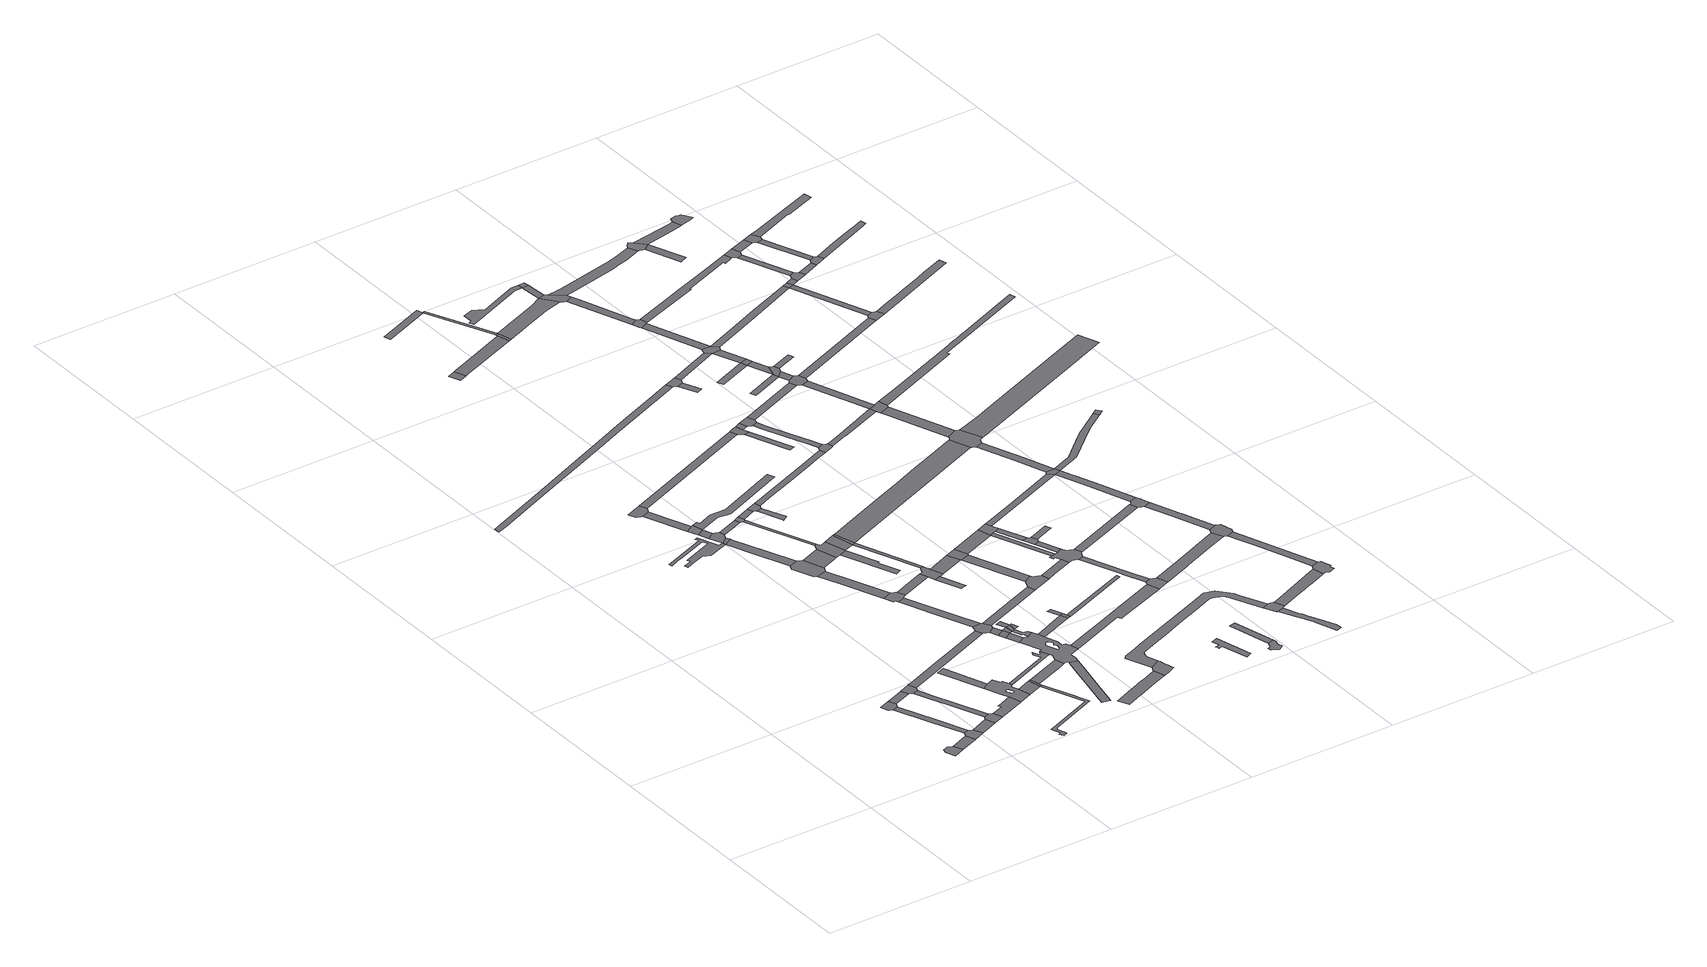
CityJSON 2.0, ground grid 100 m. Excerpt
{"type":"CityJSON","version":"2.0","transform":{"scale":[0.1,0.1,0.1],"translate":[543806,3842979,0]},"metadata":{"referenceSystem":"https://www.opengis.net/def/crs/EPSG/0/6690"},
"CityObjects":{
"road1":{"type":"Road","geometry":[{"type":"MultiSurface","lod":"1","boundaries":[[[0,1,2,3,4,5]]]}]},
"road2":{"type":"Road","attributes":{"RoadStructureAttribute.sectionType":"1"},"geometry":[{"type":"MultiSurface","lod":"1","boundaries":[[[6,5,4,7,8]]]}]},
"road3":{"type":"Road","geometry":[{"type":"MultiSurface","lod":"1","boundaries":[[[9,10,11,12,13,14]]]}]},
"road4":{"type":"Road","attributes":{"RoadStructureAttribute.sectionType":"1"},"geometry":[{"type":"MultiSurface","lod":"1","boundaries":[[[15,13,12,16,17,18]]]}]},
"road5":{"type":"Road","geometry":[{"type":"MultiSurface","lod":"1","boundaries":[[[18,17,6,8,19,20]]]}]},
"road6":{"type":"Road","attributes":{"RoadStructureAttribute.sectionType":"1"},"geometry":[{"type":"MultiSurface","lod":"1","boundaries":[[[21,22,9,14,23]]]}]},
"road7":{"type":"Road","attributes":{"RoadStructureAttribute.sectionType":"1"},"geometry":[{"type":"MultiSurface","lod":"1","boundaries":[[[24,20,19,25]]]}]},
"road8":{"type":"Road","geometry":[{"type":"MultiSurface","lod":"1","boundaries":[[[26,21,23,27,28,29]]]}]},
"road9":{"type":"Road","attributes":{"RoadStructureAttribute.sectionType":"1"},"geometry":[{"type":"MultiSurface","lod":"1","boundaries":[[[30,31,28,27,32,33,34,35]]]}]},
"road10":{"type":"Road","geometry":[{"type":"MultiSurface","lod":"1","boundaries":[[[35,34,24,25,36,37]]]}]},
"road11":{"type":"Road","attributes":{"RoadStructureAttribute.sectionType":"1"},"geometry":[{"type":"MultiSurface","lod":"1","boundaries":[[[38,39,40,41,42,43,44,37,36,45]]]}]},
"road12":{"type":"Road","attributes":{"RoadStructureAttribute.sectionType":"1"},"geometry":[{"type":"MultiSurface","lod":"1","boundaries":[[[46,47,48,49,50]]]}]},
"road13":{"type":"Road","attributes":{"RoadStructureAttribute.sectionType":"1"},"geometry":[{"type":"MultiSurface","lod":"1","boundaries":[[[51,52,53,54,50,49,55,38,45,56,57,58,59,60,61,62],[63,64,65,66,67,68,69,70,71,72,73,74,75,76]]]}]},
"road14":{"type":"Road","geometry":[{"type":"MultiSurface","lod":"1","boundaries":[[[77,78,79,80,81,82,83,84,85,86,87,88,89,90,91,92,93]]]}]},
"road15":{"type":"Road","attributes":{"RoadStructureAttribute.sectionType":"1"},"geometry":[{"type":"MultiSurface","lod":"1","boundaries":[[[94,95,96,97,98,26,29,99,100,101,102]]]}]},
"road16":{"type":"Road","attributes":{"RoadStructureAttribute.sectionType":"1"},"geometry":[{"type":"MultiSurface","lod":"1","boundaries":[[[103,104,105,106,107,108,109,110,111,112,113,114,115,116,117,118,119,120,121,122,123,124,125,126,127,128,129]]]}]},
"road17":{"type":"Road","attributes":{"RoadStructureAttribute.sectionType":"1"},"geometry":[{"type":"MultiSurface","lod":"1","boundaries":[[[130,57,56,87]]]}]},
"road18":{"type":"Road","geometry":[{"type":"MultiSurface","lod":"1","boundaries":[[[131,130,87,86,132]]]}]},
"road19":{"type":"Road","geometry":[{"type":"MultiSurface","lod":"1","boundaries":[[[133,134,135,136,137,138,139,140,141,142]]]}]},
"road20":{"type":"Road","attributes":{"RoadStructureAttribute.sectionType":"1"},"geometry":[{"type":"MultiSurface","lod":"1","boundaries":[[[143,139,138,144,145,146,147]]]}]},
"road21":{"type":"Road","attributes":{"RoadStructureAttribute.sectionType":"1"},"geometry":[{"type":"MultiSurface","lod":"1","boundaries":[[[148,149,150,151,152,62,61,153,154]]]}]},
"road22":{"type":"Road","geometry":[{"type":"MultiSurface","lod":"1","boundaries":[[[155,147,146,156,157]]]}]},
"road23":{"type":"Road","geometry":[{"type":"MultiSurface","lod":"1","boundaries":[[[157,156,158,159]]]}]},
"road24":{"type":"Road","geometry":[{"type":"MultiSurface","lod":"1","boundaries":[[[160,161,159,158,129,162,163,164,165,166]]]}]},
"road25":{"type":"Road","geometry":[{"type":"MultiSurface","lod":"1","boundaries":[[[162,129,128,167]]]}]},
"road26":{"type":"Road","attributes":{"RoadStructureAttribute.sectionType":"1"},"geometry":[{"type":"MultiSurface","lod":"1","boundaries":[[[168,131,132,169,170,171]]]}]},
"road27":{"type":"Road","attributes":{"RoadStructureAttribute.sectionType":"1"},"geometry":[{"type":"MultiSurface","lod":"1","boundaries":[[[172,173,167,128,174,175,176,177]]]}]},
"road28":{"type":"Road","geometry":[{"type":"MultiSurface","lod":"1","boundaries":[[[178,177,176,179,180,181,182,183,184,185,186,187]]]}]},
"road29":{"type":"Road","attributes":{"RoadStructureAttribute.sectionType":"1"},"geometry":[{"type":"MultiSurface","lod":"1","boundaries":[[[188,189,190,191,192,193,194,195,196,197,198]]]}]},
"road30":{"type":"Road","attributes":{"RoadStructureAttribute.sectionType":"1"},"geometry":[{"type":"MultiSurface","lod":"1","boundaries":[[[199,200,183,182,201,202,203]]]}]},
"road31":{"type":"Road","geometry":[{"type":"MultiSurface","lod":"1","boundaries":[[[204,205,203,202,206,207,208,209,210,211,212]]]}]},
"road32":{"type":"Road","attributes":{"RoadStructureAttribute.sectionType":"1"},"geometry":[{"type":"MultiSurface","lod":"1","boundaries":[[[213,214,166,165,215,216,217,218]]]}]},
"road33":{"type":"Road","attributes":{"RoadStructureAttribute.sectionType":"1"},"geometry":[{"type":"MultiSurface","lod":"1","boundaries":[[[219,209,208,220,221,222,223,224]]]}]},
"road34":{"type":"Road","geometry":[{"type":"MultiSurface","lod":"1","boundaries":[[[224,223,225,226,94,102,227,228,229,230]]]}]},
"road35":{"type":"Road","attributes":{"RoadStructureAttribute.sectionType":"1"},"geometry":[{"type":"MultiSurface","lod":"1","boundaries":[[[228,227,231,232]]]}]},
"road36":{"type":"Road","geometry":[{"type":"MultiSurface","lod":"1","boundaries":[[[232,231,233,234]]]}]},
"road37":{"type":"Road","attributes":{"RoadStructureAttribute.sectionType":"1"},"geometry":[{"type":"MultiSurface","lod":"1","boundaries":[[[235,187,186,236,237]]]}]},
"road38":{"type":"Road","geometry":[{"type":"MultiSurface","lod":"1","boundaries":[[[238,234,233,239,240]]]}]},
"road39":{"type":"Road","attributes":{"RoadStructureAttribute.sectionType":"1"},"geometry":[{"type":"MultiSurface","lod":"1","boundaries":[[[241,242,243,244,245,246,247,248,249,250,251,252]]]}]},
"road40":{"type":"Road","attributes":{"RoadStructureAttribute.sectionType":"1"},"geometry":[{"type":"MultiSurface","lod":"1","boundaries":[[[253,254,255,256,257,258,259,260,261,262,263,264,265,266,267,268,269]]]}]},
"road41":{"type":"Road","geometry":[{"type":"MultiSurface","lod":"1","boundaries":[[[270,232,234,271]]]}]},
"road42":{"type":"Road","geometry":[{"type":"MultiSurface","lod":"1","boundaries":[[[272,273,274,275,240,239,276,277,154,153,278,168,171,279,280,188,198,281,282,283,284,285,286,287,288],[289,290,291,292,293,294,295,296,297,298,299]]]}]},
"road43":{"type":"Road","geometry":[{"type":"MultiSurface","lod":"1","boundaries":[[[300,213,218,301,302,303,304]]]}]},
"road44":{"type":"Road","geometry":[{"type":"MultiSurface","lod":"1","boundaries":[[[305,270,271,306]]]}]},
"road45":{"type":"Road","geometry":[{"type":"MultiSurface","lod":"1","boundaries":[[[307,308,270,305]]]}]},
"road46":{"type":"Road","geometry":[{"type":"MultiSurface","lod":"1","boundaries":[[[309,310,306,271,311,312,275,274]]]}]},
"road47":{"type":"Road","attributes":{"RoadStructureAttribute.sectionType":"1"},"geometry":[{"type":"MultiSurface","lod":"1","boundaries":[[[313,314,303,302,315,316]]]}]},
"road48":{"type":"Road","geometry":[{"type":"MultiSurface","lod":"1","boundaries":[[[317,318,305,306]]]}]},
"road49":{"type":"Road","attributes":{"RoadStructureAttribute.sectionType":"1"},"geometry":[{"type":"MultiSurface","lod":"1","boundaries":[[[319,212,211,320]]]}]},
"road50":{"type":"Road","geometry":[{"type":"MultiSurface","lod":"1","boundaries":[[[321,322,316,315,323,324,235,237,325,326,327]]]}]},
"road51":{"type":"Road","attributes":{"RoadStructureAttribute.sectionType":"1"},"geometry":[{"type":"MultiSurface","lod":"1","boundaries":[[[328,300,304,329]]]}]},
"road52":{"type":"Road","geometry":[{"type":"MultiSurface","lod":"1","boundaries":[[[330,331,332,333,326,325]]]}]},
"road53":{"type":"Road","attributes":{"RoadStructureAttribute.sectionType":"1"},"geometry":[{"type":"MultiSurface","lod":"1","boundaries":[[[334,335,336,337,338,339,340,341,155,157]]]}]},
"road54":{"type":"Road","attributes":{"RoadStructureAttribute.sectionType":"1"},"geometry":[{"type":"MultiSurface","lod":"1","boundaries":[[[342,327,326,343,344,345]]]}]},
"road55":{"type":"Road","geometry":[{"type":"MultiSurface","lod":"1","boundaries":[[[346,347,328,329,348,349,350]]]}]},
"road56":{"type":"Road","geometry":[{"type":"MultiSurface","lod":"1","boundaries":[[[351,352,353,354,349,348]]]}]},
"road57":{"type":"Road","attributes":{"RoadStructureAttribute.sectionType":"1"},"geometry":[{"type":"MultiSurface","lod":"1","boundaries":[[[355,273,272,356]]]}]},
"road58":{"type":"Road","geometry":[{"type":"MultiSurface","lod":"1","boundaries":[[[357,342,345,358]]]}]},
"road59":{"type":"Road","attributes":{"RoadStructureAttribute.sectionType":"1"},"geometry":[{"type":"MultiSurface","lod":"1","boundaries":[[[359,360,361,230,229,362,363]]]}]},
"road60":{"type":"Road","geometry":[{"type":"MultiSurface","lod":"1","boundaries":[[[364,365,366,367,368,369]]]}]},
"road61":{"type":"Road","geometry":[{"type":"MultiSurface","lod":"1","boundaries":[[[370,371,372,373,374,375,376,377,241,252,378,379,380,381,382]]]}]},
"road62":{"type":"Road","attributes":{"RoadStructureAttribute.sectionType":"1"},"geometry":[{"type":"MultiSurface","lod":"1","boundaries":[[[358,345,383,384]]]}]},
"road63":{"type":"Road","geometry":[{"type":"MultiSurface","lod":"1","boundaries":[[[385,386,384,383,387,388,389,319,320,369,368,390,391,392]]]}]},
"road64":{"type":"Road","geometry":[{"type":"MultiSurface","lod":"1","boundaries":[[[393,394,395,396]]]}]},
"road65":{"type":"Road","attributes":{"RoadStructureAttribute.sectionType":"1"},"geometry":[{"type":"MultiSurface","lod":"1","boundaries":[[[397,133,142,398]]]}]},
"road66":{"type":"Road","geometry":[{"type":"MultiSurface","lod":"1","boundaries":[[[399,400,401,402,355,403]]]}]},
"road67":{"type":"Road","geometry":[{"type":"MultiSurface","lod":"1","boundaries":[[[403,355,356,404,405]]]}]},
"road68":{"type":"Road","attributes":{"RoadStructureAttribute.sectionType":"1"},"geometry":[{"type":"MultiSurface","lod":"1","boundaries":[[[406,392,391,407]]]}]},
"road69":{"type":"Road","geometry":[{"type":"MultiSurface","lod":"1","boundaries":[[[408,406,407,409,410,411,412]]]}]},
"road70":{"type":"Road","attributes":{"RoadStructureAttribute.sectionType":"1"},"geometry":[{"type":"MultiSurface","lod":"1","boundaries":[[[410,409,413,414]]]}]},
"road71":{"type":"Road","attributes":{"RoadStructureAttribute.sectionType":"1"},"geometry":[{"type":"MultiSurface","lod":"1","boundaries":[[[415,416,417,418,285,284,419,420,421,422,423]]]}]},
"road72":{"type":"Road","attributes":{"RoadStructureAttribute.sectionType":"1"},"geometry":[{"type":"MultiSurface","lod":"1","boundaries":[[[424,425,426,427]]]}]},
"road73":{"type":"Road","attributes":{"RoadStructureAttribute.sectionType":"1"},"geometry":[{"type":"MultiSurface","lod":"1","boundaries":[[[428,429,430,393,396,431,432]]]}]},
"road74":{"type":"Road","geometry":[{"type":"MultiSurface","lod":"1","boundaries":[[[433,434,435,414,413,436,437,359,363,438,439,440]]]}]},
"road75":{"type":"Road","attributes":{"RoadStructureAttribute.sectionType":"1"},"geometry":[{"type":"MultiSurface","lod":"1","boundaries":[[[441,442,443,444,445,346,350,446,447,448,449,450,451,452,453]]]}]},
"road76":{"type":"Road","attributes":{"RoadStructureAttribute.sectionType":"1"},"geometry":[{"type":"MultiSurface","lod":"1","boundaries":[[[454,455,405,404]]]}]},
"road77":{"type":"Road","attributes":{"RoadStructureAttribute.sectionType":"1"},"geometry":[{"type":"MultiSurface","lod":"1","boundaries":[[[456,457,458,459,460,461,462,463,464,465,466,467]]]}]},
"road78":{"type":"Road","attributes":{"RoadStructureAttribute.sectionType":"1"},"geometry":[{"type":"MultiSurface","lod":"1","boundaries":[[[468,469,408,412,470]]]}]},
"road79":{"type":"Road","attributes":{"RoadStructureAttribute.sectionType":"1"},"geometry":[{"type":"MultiSurface","lod":"1","boundaries":[[[471,472,473,474,475,476,477,478,479,480,481,482,483,484,376,375,485,486,487,488,489,490,491,492,493,494,495,496,497,498,499,500,501,502,503,504,505,506,507,508,509]]]}]},
"road80":{"type":"Road","attributes":{"RoadStructureAttribute.sectionType":"1"},"geometry":[{"type":"MultiSurface","lod":"1","boundaries":[[[510,511,440,439,512,513]]]}]},
"road81":{"type":"Road","geometry":[{"type":"MultiSurface","lod":"1","boundaries":[[[514,427,515,516]]]}]},
"road82":{"type":"Road","geometry":[{"type":"MultiSurface","lod":"1","boundaries":[[[516,515,517,428,432,518]]]}]},
"road83":{"type":"Road","geometry":[{"type":"MultiSurface","lod":"1","boundaries":[[[519,520,521,397,398,522,523,524,525,526]]]}]},
"road84":{"type":"Road","geometry":[{"type":"MultiSurface","lod":"1","boundaries":[[[527,470,528,529]]]}]},
"road85":{"type":"Road","attributes":{"RoadStructureAttribute.sectionType":"1"},"geometry":[{"type":"MultiSurface","lod":"1","boundaries":[[[530,531,532,533,534,524,523]]]}]},
"road86":{"type":"Road","geometry":[{"type":"MultiSurface","lod":"1","boundaries":[[[535,536,537,538,539,540,541,542,543,544,545,546]]]}]},
"road87":{"type":"Road","geometry":[{"type":"MultiSurface","lod":"1","boundaries":[[[547,468,470,527,548,549,550,551]]]}]},
"road88":{"type":"Road","attributes":{"RoadStructureAttribute.sectionType":"1"},"geometry":[{"type":"MultiSurface","lod":"1","boundaries":[[[552,519,526,553]]]}]},
"road89":{"type":"Road","attributes":{"RoadStructureAttribute.sectionType":"1"},"geometry":[{"type":"MultiSurface","lod":"1","boundaries":[[[554,555,556,557,558,559,560,561,562,357,358,563,564]]]}]},
"road90":{"type":"Road","attributes":{"RoadStructureAttribute.sectionType":"1"},"geometry":[{"type":"MultiSurface","lod":"1","boundaries":[[[565,566,567,539,538]]]}]},
"road91":{"type":"Road","attributes":{"RoadStructureAttribute.sectionType":"1"},"geometry":[{"type":"MultiSurface","lod":"1","boundaries":[[[568,569,570,549,548,571,572,573]]]}]},
"road92":{"type":"Road","geometry":[{"type":"MultiSurface","lod":"1","boundaries":[[[573,572,574,575,576,577,578]]]}]},
"road93":{"type":"Road","geometry":[{"type":"MultiSurface","lod":"1","boundaries":[[[579,580,581,582,583,529,528,584,585,586,510,513,587,588,589,590,591,592,593,594]]]}]},
"road94":{"type":"Road","attributes":{"RoadStructureAttribute.sectionType":"1"},"geometry":[{"type":"MultiSurface","lod":"1","boundaries":[[[576,575,583,582]]]}]},
"road95":{"type":"Road","geometry":[{"type":"MultiSurface","lod":"1","boundaries":[[[595,596,597,552,553,598,599,600,601,602]]]}]},
"road96":{"type":"Road","attributes":{"RoadStructureAttribute.sectionType":"1"},"geometry":[{"type":"MultiSurface","lod":"1","boundaries":[[[603,590,589,604,605,606,607]]]}]},
"road97":{"type":"Road","attributes":{"RoadStructureAttribute.sectionType":"1"},"geometry":[{"type":"MultiSurface","lod":"1","boundaries":[[[608,609,610,600,599,611,612,613,614,615]]]}]},
"road98":{"type":"Road","geometry":[{"type":"MultiSurface","lod":"1","boundaries":[[[616,615,614,441,453,617,618,619,620]]]}]},
"road99":{"type":"Road","geometry":[{"type":"MultiSurface","lod":"1","boundaries":[[[621,622,607,606,623,415,423,624,625,626,627]]]}]},
"road100":{"type":"Road","geometry":[{"type":"MultiSurface","lod":"1","boundaries":[[[628,253,269,629,630,631]]]}]},
"road101":{"type":"Road","geometry":[{"type":"MultiSurface","lod":"1","boundaries":[[[632,633,634,578,577]]]}]},
"road102":{"type":"Road","geometry":[{"type":"MultiSurface","lod":"1","boundaries":[[[635,636,630,629]]]}]},
"road103":{"type":"Road","attributes":{"RoadStructureAttribute.sectionType":"1"},"geometry":[{"type":"MultiSurface","lod":"1","boundaries":[[[637,638,639,640,641,642,643,644,645,646]]]}]},
"road104":{"type":"Road","attributes":{"RoadStructureAttribute.sectionType":"1"},"geometry":[{"type":"MultiSurface","lod":"1","boundaries":[[[647,648,516,518,649,650,651,652,653,654,655,656,657]]]}]},
"road105":{"type":"Road","geometry":[{"type":"MultiSurface","lod":"1","boundaries":[[[658,659,509,508,660,661,662,663,664]]]}]},
"road106":{"type":"Road","attributes":{"RoadStructureAttribute.sectionType":"1"},"geometry":[{"type":"MultiSurface","lod":"1","boundaries":[[[665,595,602,666]]]}]},
"road107":{"type":"Road","attributes":{"RoadStructureAttribute.sectionType":"1"},"geometry":[{"type":"MultiSurface","lod":"1","boundaries":[[[667,668,669,670,671,662,661,672,673,674,675,676,677,678,679]]]}]},
"road108":{"type":"Road","attributes":{"RoadStructureAttribute.sectionType":"1"},"geometry":[{"type":"MultiSurface","lod":"1","boundaries":[[[680,681,682,683,547,551,684,685]]]}]},
"road109":{"type":"Road","attributes":{"RoadStructureAttribute.sectionType":"1"},"geometry":[{"type":"MultiSurface","lod":"1","boundaries":[[[686,687,688,628,631,689]]]}]},
"road110":{"type":"Road","attributes":{"RoadStructureAttribute.sectionType":"1"},"geometry":[{"type":"MultiSurface","lod":"1","boundaries":[[[690,691,692,620,619,693,694,695,696]]]}]},
"road111":{"type":"Road","attributes":{"RoadStructureAttribute.sectionType":"1"},"geometry":[{"type":"MultiSurface","lod":"1","boundaries":[[[697,594,593,698]]]}]},
"road112":{"type":"Road","attributes":{"RoadStructureAttribute.sectionType":"1"},"geometry":[{"type":"MultiSurface","lod":"1","boundaries":[[[699,700,701,702,703]]]}]},
"road113":{"type":"Road","attributes":{"RoadStructureAttribute.sectionType":"1"},"geometry":[{"type":"MultiSurface","lod":"1","boundaries":[[[704,646,705,706,647,707]]]}]},
"road114":{"type":"Road","geometry":[{"type":"MultiSurface","lod":"1","boundaries":[[[708,709,710,711,712]]]}]},
"road115":{"type":"Road","geometry":[{"type":"MultiSurface","lod":"1","boundaries":[[[713,714,637,646,704]]]}]},
"road116":{"type":"Road","geometry":[{"type":"MultiSurface","lod":"1","boundaries":[[[715,707,647,657,716,717,718,719,720,721]]]}]},
"road117":{"type":"Road","attributes":{"RoadStructureAttribute.sectionType":"1"},"geometry":[{"type":"MultiSurface","lod":"1","boundaries":[[[722,723,627,626,724,725,726,727,728,729]]]}]},
"road118":{"type":"Road","attributes":{"RoadStructureAttribute.sectionType":"1"},"geometry":[{"type":"MultiSurface","lod":"1","boundaries":[[[730,731,718,717,732,733]]]}]},
"road119":{"type":"Road","geometry":[{"type":"MultiSurface","lod":"1","boundaries":[[[733,732,734,735,736,737,738]]]}]},
"road120":{"type":"Road","attributes":{"RoadStructureAttribute.sectionType":"1"},"geometry":[{"type":"MultiSurface","lod":"1","boundaries":[[[736,735,739,740,741]]]}]},
"road121":{"type":"Road","geometry":[{"type":"MultiSurface","lod":"1","boundaries":[[[740,686,689,742,743,741]]]}]},
"road122":{"type":"Road","attributes":{"RoadStructureAttribute.sectionType":"1"},"geometry":[{"type":"MultiSurface","lod":"1","boundaries":[[[744,742,689,699,745]]]}]},
"road123":{"type":"Road","attributes":{"RoadStructureAttribute.sectionType":"1"},"geometry":[{"type":"MultiSurface","lod":"1","boundaries":[[[746,703,708,747]]]}]},
"road124":{"type":"Road","attributes":{"RoadStructureAttribute.sectionType":"1"},"geometry":[{"type":"MultiSurface","lod":"1","boundaries":[[[748,749,664,663,750,751,752,753,754,755]]]}]},
"road125":{"type":"Road","geometry":[{"type":"MultiSurface","lod":"1","boundaries":[[[745,699,703,746]]]}]},
"road126":{"type":"Road","attributes":{"RoadStructureAttribute.sectionType":"1"},"geometry":[{"type":"MultiSurface","lod":"1","boundaries":[[[756,712,757,758]]]}]},
"road127":{"type":"Road","geometry":[{"type":"MultiSurface","lod":"1","boundaries":[[[758,757,665,666,759,760,761,762]]]}]},
"road128":{"type":"Road","geometry":[{"type":"MultiSurface","lod":"1","boundaries":[[[747,708,712,756,763,764,765]]]}]},
"road129":{"type":"Road","attributes":{"RoadStructureAttribute.sectionType":"1"},"geometry":[{"type":"MultiSurface","lod":"1","boundaries":[[[766,767,760,759,768,769,690,770]]]}]},
"road130":{"type":"Road","geometry":[{"type":"MultiSurface","lod":"1","boundaries":[[[771,772,770,690,696,773,774,775]]]}]},
"road131":{"type":"Road","attributes":{"RoadStructureAttribute.sectionType":"1"},"geometry":[{"type":"MultiSurface","lod":"1","boundaries":[[[774,773,776,777,778,779,780]]]}]},
"road132":{"type":"Road","geometry":[{"type":"MultiSurface","lod":"1","boundaries":[[[780,779,781,782,554,564,783,784,785,786,787,788]]]}]},
"road133":{"type":"Road","attributes":{"RoadStructureAttribute.sectionType":"1"},"geometry":[{"type":"MultiSurface","lod":"1","boundaries":[[[789,790,785,784,791,792,793,794]]]}]},
"road134":{"type":"Road","geometry":[{"type":"MultiSurface","lod":"1","boundaries":[[[793,680,685,795,794]]]}]},
"road135":{"type":"Road","geometry":[{"type":"MultiSurface","lod":"1","boundaries":[[[796,797,798,765,764]]]}]},
"road136":{"type":"Road","attributes":{"RoadStructureAttribute.sectionType":"1"},"geometry":[{"type":"MultiSurface","lod":"1","boundaries":[[[799,800,801,802,803,804,795,685,805,806,807,808,809,810]]]}]},
"road137":{"type":"Road","geometry":[{"type":"MultiSurface","lod":"1","boundaries":[[[811,812,810,809,813,697,698,814,815,816,817]]]}]},
"road138":{"type":"Road","attributes":{"RoadStructureAttribute.sectionType":"1"},"geometry":[{"type":"MultiSurface","lod":"1","boundaries":[[[818,819,820,817,816,821,822,823,824]]]}]},
"road139":{"type":"Road","geometry":[{"type":"MultiSurface","lod":"1","boundaries":[[[825,826,824,823,827,722,729,828,829,830,831]]]}]},
"road140":{"type":"Road","attributes":{"RoadStructureAttribute.sectionType":"1"},"geometry":[{"type":"MultiSurface","lod":"1","boundaries":[[[832,833,834,835,836,837,721,720,838,839,840,841,842,843,844,845]]]}]},
"road141":{"type":"Road","attributes":{"RoadStructureAttribute.sectionType":"1"},"geometry":[{"type":"MultiSurface","lod":"1","boundaries":[[[846,829,828,847,848,849,850,851]]]}]},
"road142":{"type":"Road","geometry":[{"type":"MultiSurface","lod":"1","boundaries":[[[852,851,850,853,854,748,755,855,856,857,858,859,860]]]}]},
"road143":{"type":"Road","attributes":{"RoadStructureAttribute.sectionType":"1"},"geometry":[{"type":"MultiSurface","lod":"1","boundaries":[[[861,862,863,741,743,864,865,866,867]]]}]},
"road144":{"type":"Road","attributes":{"RoadStructureAttribute.sectionType":"1"},"geometry":[{"type":"MultiSurface","lod":"1","boundaries":[[[868,869,870,871,738,737,872,873,874,875,876]]]}]},
"road145":{"type":"Road","attributes":{"RoadStructureAttribute.sectionType":"1"},"geometry":[{"type":"MultiSurface","lod":"1","boundaries":[[[877,762,761,878]]]}]},
"road146":{"type":"Road","attributes":{"RoadStructureAttribute.sectionType":"1"},"geometry":[{"type":"MultiSurface","lod":"1","boundaries":[[[879,880,881,882,883,884,885,794,795,886,887,888,889,890,891,892]]]}]},
"road147":{"type":"Road","geometry":[{"type":"MultiSurface","lod":"1","boundaries":[[[893,894,895,896,832,845,897,898,899,900,901,902]]]}]},
"road148":{"type":"Road","attributes":{"RoadStructureAttribute.sectionType":"1"},"geometry":[{"type":"MultiSurface","lod":"1","boundaries":[[[903,904,905,906,901,900]]]}]},
"road149":{"type":"Road","attributes":{"RoadStructureAttribute.sectionType":"1"},"geometry":[{"type":"MultiSurface","lod":"1","boundaries":[[[907,908,909,902,901,910,911,912]]]}]},
"road150":{"type":"Road","attributes":{"RoadStructureAttribute.sectionType":"1"},"geometry":[{"type":"MultiSurface","lod":"1","boundaries":[[[913,914,915,916,917,788,787,918,919,920]]]}]},
"road151":{"type":"Road","geometry":[{"type":"MultiSurface","lod":"1","boundaries":[[[921,879,892,922]]]}]},
"road152":{"type":"Road","geometry":[{"type":"MultiSurface","lod":"1","boundaries":[[[923,861,867,924]]]}]},
"road153":{"type":"Road","attributes":{"RoadStructureAttribute.sectionType":"1"},"geometry":[{"type":"MultiSurface","lod":"1","boundaries":[[[925,926,927,928,929,771,775,930,931,932,933,934,935,936,937,938]]]}]},
"road154":{"type":"Road","attributes":{"RoadStructureAttribute.sectionType":"1"},"geometry":[{"type":"MultiSurface","lod":"1","boundaries":[[[924,867,939,940]]]}]},
"road155":{"type":"Road","attributes":{"RoadStructureAttribute.sectionType":"1"},"geometry":[{"type":"MultiSurface","lod":"1","boundaries":[[[941,923,924,942]]]}]},
"road156":{"type":"Road","geometry":[{"type":"MultiSurface","lod":"1","boundaries":[[[940,939,877,878,943,944]]]}]},
"road157":{"type":"Road","geometry":[{"type":"MultiSurface","lod":"1","boundaries":[[[945,868,876,946,947,948,949]]]}]},
"road158":{"type":"Road","attributes":{"RoadStructureAttribute.sectionType":"1"},"geometry":[{"type":"MultiSurface","lod":"1","boundaries":[[[948,947,950,951,952]]]}]},
"road159":{"type":"Road","geometry":[{"type":"MultiSurface","lod":"1","boundaries":[[[953,952,951,941,942,954,955]]]}]},
"road160":{"type":"Road","attributes":{"RoadStructureAttribute.sectionType":"1"},"geometry":[{"type":"MultiSurface","lod":"1","boundaries":[[[956,945,949,957]]]}]},
"road161":{"type":"Road","geometry":[{"type":"MultiSurface","lod":"1","boundaries":[[[958,959,960,961,907,912,962,963,964]]]}]},
"road162":{"type":"Road","attributes":{"RoadStructureAttribute.sectionType":"1"},"geometry":[{"type":"MultiSurface","lod":"1","boundaries":[[[965,955,954,966]]]}]},
"road163":{"type":"Road","geometry":[{"type":"MultiSurface","lod":"1","boundaries":[[[967,956,957,968,969,970]]]}]},
"road164":{"type":"Road","attributes":{"RoadStructureAttribute.sectionType":"1"},"geometry":[{"type":"MultiSurface","lod":"1","boundaries":[[[969,968,971,972]]]}]},
"road165":{"type":"Road","geometry":[{"type":"MultiSurface","lod":"1","boundaries":[[[972,971,965,966,973,974]]]}]},
"road166":{"type":"Road","attributes":{"RoadStructureAttribute.sectionType":"1"},"geometry":[{"type":"MultiSurface","lod":"1","boundaries":[[[975,976,977,978,979,980,944,943,981]]]}]},
"road167":{"type":"Road","attributes":{"RoadStructureAttribute.sectionType":"1"},"geometry":[{"type":"MultiSurface","lod":"1","boundaries":[[[982,983,967,970,984,985,986]]]}]},
"road168":{"type":"Road","attributes":{"RoadStructureAttribute.sectionType":"1"},"geometry":[{"type":"MultiSurface","lod":"1","boundaries":[[[987,988,989,990,991,974,973,992,993,994]]]}]}
},
"vertices":[
[758,296,0],[721,282,0],[712,251,0],[738,188,0],[814,219,0],[788,282,0],
[913,334,0],[884,248,0],[939,271,0],
[768,907,0],[691,876,0],[712,825,0],[738,814,0],[776,828,0],[788,857,0],
[881,574,0],[838,573,0],[923,365,0],[961,378,0],
[1015,302,0],[989,365,0],
[893,957,0],[804,921,0],[913,907,0],
[1111,416,0],[1137,352,0],
[967,987,0],[938,895,0],[976,908,0],[987,937,0],
[1066,691,0],[1021,798,0],[985,783,0],[1026,682,0],[1125,445,0],[1161,460,0],
[1213,384,0],[1187,447,0],
[1370,543,0],[1267,499,0],[1262,497,0],[1261,497,0],[1266,487,0],[1271,477,0],[1270,476,0],[1394,458,0],
[1238,1020,0],[1215,1011,0],[1184,1000,0],[1304,707,0],[1351,735,0],
[1436,708,0],[1421,701,0],[1398,756,0],[1362,740,0],[1349,594,0],[1487,496,0],[1463,581,0],[1460,587,0],[1445,626,0],[1452,639,0],[1463,643,0],[1454,664,0],[1405,572,0],[1394,592,0],[1392,596,0],[1392,608,0],[1398,614,0],[1400,616,0],[1401,615,0],[1412,613,0],[1422,590,0],[1425,583,0],[1425,577,0],[1425,573,0],[1418,566,0],[1408,568,0],
[1408,21,0],[1411,31,0],[1390,88,0],[1395,96,0],[1402,103,0],[1726,239,0],[1700,304,0],[1682,348,0],[1678,358,0],[1600,543,0],[1585,536,0],[1643,389,0],[1700,245,0],[1362,108,0],[1383,46,0],[1366,35,0],[1381,8,0],
[1634,1257,0],[1543,1221,0],[1380,1155,0],[1261,1107,0],[1026,1011,0],[1147,1002,0],[1340,1080,0],[1487,1140,0],[1649,1206,0],
[967,2888,0],[963,2899,0],[956,2916,0],[911,3033,0],[893,3027,0],[904,3003,0],[705,2922,0],[656,2902,0],[609,2883,0],[615,2862,0],[671,2885,0],[700,2896,0],[911,2980,0],[927,2945,0],[730,2867,0],[720,2863,0],[730,2840,0],[730,2838,0],[703,2829,0],[673,2818,0],[678,2793,0],[710,2805,0],[758,2824,0],[815,2847,0],[865,2825,0],[1006,2879,0],[998,2899,0],
[1563,621,0],
[1577,626,0],[1595,558,0],
[844,3517,0],[734,3472,0],[754,3422,0],[777,3414,0],[779,3413,0],[792,3408,0],[847,3432,0],[853,3444,0],[855,3450,0],[864,3468,0],
[923,3244,0],[834,3303,0],[876,3200,0],[906,3126,0],[959,3157,0],
[1790,827,0],[1783,829,0],[1765,869,0],[1752,844,0],[1775,794,0],[1830,792,0],[1807,852,0],
[971,3161,0],[936,3053,0],[987,3087,0],
[961,2991,0],[1014,3022,0],
[1052,3007,0],[1029,3016,0],[1047,2938,0],[1054,2959,0],[1056,2967,0],[1062,2968,0],[1054,3007,0],
[1059,2910,0],
[1826,725,0],[1742,619,0],[1782,634,0],[1845,661,0],
[1151,2684,0],[1063,2899,0],[1094,2660,0],[1149,2525,0],[1173,2465,0],[1232,2489,0],
[1268,2473,0],[1159,2429,0],[1158,2427,0],[1213,2291,0],[1234,2282,0],[1305,2299,0],[1306,2302,0],[1319,2332,0],[1320,2335,0],[1270,2472,0],
[1874,655,0],[1872,644,0],[1871,641,0],[1853,557,0],[1808,346,0],[1772,181,0],[1828,169,0],[1853,285,0],[1873,379,0],[1919,601,0],[1927,638,0],
[1402,2057,0],[1371,2133,0],[1295,2133,0],[1406,1857,0],[1472,1884,0],
[1496,1874,0],[1487,1878,0],[1432,1792,0],[1445,1797,0],[1455,1773,0],[1507,1795,0],[1510,1804,0],[1532,1813,0],[1510,1869,0],
[1202,3067,0],[1152,3047,0],[1071,2972,0],[1160,3007,0],[1167,3010,0],[1213,3028,0],
[1639,1470,0],[1487,1698,0],[1542,1559,0],[1612,1388,0],[1647,1301,0],[1706,1303,0],
[1641,1282,0],[1639,1276,0],[1691,1193,0],[1737,1230,0],[1745,1252,0],[1715,1299,0],
[1713,1138,0],[1762,1167,0],
[1732,1091,0],[1781,1120,0],
[1404,2527,0],[1425,2378,0],[1444,2386,0],
[1814,1036,0],[1768,1003,0],[1816,1032,0],
[2221,294,0],[2144,262,0],[2092,240,0],[1931,173,0],[1860,144,0],[1893,72,0],[2000,116,0],[2010,120,0],[2157,181,0],[2174,188,0],[2176,188,0],[2243,216,0],
[1745,4525,0],[1611,4469,0],[1253,4318,0],[1099,4254,0],[793,4121,0],[446,3974,0],[6,3786,0],[13,3749,0],[89,3779,0],[360,3894,0],[454,3933,0],[462,3937,0],[798,4076,0],[992,4161,0],[1224,4258,0],[1699,4455,0],[1763,4482,0],
[1799,1182,0],[1805,1127,0],
[1921,966,0],[1907,1013,0],[1889,1052,0],[1851,1025,0],[1773,991,0],[1825,860,0],[1841,772,0],[1859,668,0],[1869,665,0],[1935,677,0],[1931,715,0],[1930,718,0],[2005,748,0],[1990,802,0],[1977,834,0],[1952,839,0],[1957,879,0],[1924,886,0],[1912,868,0],[1925,851,0],[1922,836,0],[1920,818,0],[1913,811,0],[1907,809,0],[1875,887,0],[1889,910,0],[1904,916,0],[1922,896,0],
[1239,3082,0],[1226,3024,0],[1236,3021,0],[1253,3035,0],[1251,3041,0],
[1834,1195,0],[1827,1137,0],
[1811,1257,0],[1773,1244,0],
[1878,1075,0],[1847,1082,0],[1828,1065,0],[1835,1062,0],
[1387,2695,0],[1284,2954,0],[1418,2568,0],[1435,2578,0],
[1864,1153,0],[1849,1200,0],
[1735,1958,0],[1754,1901,0],
[1449,2547,0],[1448,2547,0],[1410,2546,0],[1405,2529,0],[1480,2400,0],[1533,2421,0],[1492,2565,0],
[1330,3120,0],[1345,3082,0],
[1626,2037,0],[1663,2055,0],[1606,2200,0],[1621,2205,0],
[1142,3150,0],[1225,3136,0],[1670,3323,0],[1652,3373,0],[1227,3193,0],[1119,3195,0],[1020,3154,0],[1009,3174,0],
[1569,2597,0],[1557,2430,0],[1595,2444,0],[1603,2447,0],
[1404,3150,0],[1386,3143,0],[1365,3075,0],[1405,3085,0],[1412,3110,0],
[1433,2906,0],[1434,2903,0],[1453,2914,0],[1472,2926,0],
[2135,1111,0],[2156,1059,0],
[1583,2602,0],[1624,2457,0],
[2162,1479,0],[2040,1431,0],[1776,1324,0],[1985,1348,0],[2182,1428,0],
[1839,1687,0],[1860,1694,0],[1881,1700,0],[1881,1702,0],[1812,1867,0],[1774,1851,0],
[2335,264,0],[2326,299,0],[2320,322,0],[2319,330,0],[2312,359,0],[2307,371,0],[2236,331,0],[2224,301,0],[2283,232,0],[2298,238,0],[2299,239,0],[2301,240,0],[2338,256,0],
[1778,2009,0],[1795,2015,0],
[1809,1980,0],[1806,1986,0],[1767,1987,0],[1756,1966,0],[1744,1962,0],[1830,1874,0],[1848,1881,0],[1814,1967,0],
[824,5353,0],[769,5330,0],[800,5252,0],[855,5276,0],
[1746,3886,0],[1766,3837,0],
[2129,1200,0],[2100,1191,0],[2117,1150,0],[2119,1145,0],[2159,1120,0],
[2178,1068,0],[2169,1093,0],
[1983,2036,0],[2019,1949,0],
[2056,2066,0],[2020,1945,0],[2086,1967,0],[2088,1973,0],[2091,1980,0],
[2188,1538,0],[2245,1572,0],
[2745,1101,0],[2732,1096,0],[2386,959,0],[2376,955,0],[2397,903,0],[2401,892,0],[2407,878,0],[2416,882,0],[2776,1020,0],
[1042,6035,0],[719,5905,0],[731,5860,0],[1059,5993,0],
[1263,5532,0],[947,5403,0],[846,5362,0],[878,5285,0],[1286,5450,0],
[2283,1542,0],[2262,1551,0],[2253,1554,0],[2184,1529,0],[2170,1496,0],[2244,1452,0],[2317,1482,0],[2302,1535,0],
[2055,3417,0],[2034,3409,0],[2009,3398,0],[1975,3383,0],[1882,3345,0],[1416,3111,0],[1420,3113,0],[1509,3154,0],[1696,3227,0],[1910,3315,0],[2019,3359,0],[2025,3361,0],[2070,3379,0],
[2665,1263,0],[2658,1283,0],
[2728,376,0],[2728,377,0],[2707,370,0],[2685,363,0],[2697,319,0],[2699,311,0],[2671,306,0],[2674,293,0],[2676,281,0],[2705,288,0],[2753,106,0],[2793,126,0],
[2295,2163,0],[2239,2141,0],[2320,2072,0],
[3113,694,0],[3097,730,0],[3023,817,0],[2959,833,0],[2843,787,0],[2601,690,0],[2323,580,0],[2278,561,0],[2229,541,0],[2183,523,0],[2171,510,0],[2167,506,0],[2171,494,0],[2205,408,0],[2278,448,0],[2292,493,0],[2303,498,0],[2386,532,0],[2508,581,0],[2677,650,0],[2814,706,0],[2911,746,0],[2934,755,0],[2942,758,0],[2957,760,0],[2968,759,0],[2985,756,0],[2995,753,0],[3009,748,0],[3023,740,0],[3026,738,0],[3039,721,0],[3048,707,0],[3058,689,0],[3070,661,0],[3081,638,0],[3112,571,0],[3145,500,0],[3193,522,0],
[2500,1616,0],[2488,1611,0],[2379,1507,0],[2515,1561,0],
[1071,6001,0],[1261,5549,0],[1276,5555,0],
[1259,5548,0],[1303,5457,0],
[1807,3912,0],[1794,3906,0],[1785,3903,0],[1780,3826,0],[1798,3812,0],[1838,3820,0],[1827,3848,0],[1822,3860,0],
[2345,2085,0],[2474,1678,0],[2504,1684,0],
[1801,3804,0],[1912,3531,0],[1918,3518,0],[1955,3533,0],[1949,3546,0],
[2984,118,0],[2981,128,0],[2992,154,0],[2987,174,0],[2944,158,0],[2929,123,0],[2928,122,0],[2909,116,0],[2914,91,0],[2932,82,0],[2957,70,0],[2992,90,0],
[2366,2191,0],[2365,2090,0],[2401,2105,0],[2384,2147,0],[2382,2153,0],
[1845,3927,0],[1865,3878,0],
[2735,3076,0],[2485,2973,0],[2391,2935,0],[2318,2905,0],[2245,2874,0],[2181,2848,0],[2113,2820,0],[1802,2692,0],[1592,2606,0],[1692,2485,0],[2786,2935,0],
[2914,457,0],[2892,452,0],[2870,446,0],
[2474,1928,0],[2472,1933,0],[2404,2098,0],[2368,2082,0],[2436,1918,0],[2475,1926,0],
[2444,1898,0],[2468,1839,0],[2505,1854,0],[2513,1879,0],[2499,1917,0],
[2607,1671,0],[2601,1673,0],[2576,1682,0],[2564,1713,0],[2529,1692,0],[2456,1673,0],[2467,1646,0],[2484,1656,0],[2545,1573,0],[2561,1567,0],[2583,1558,0],[2619,1573,0],[2627,1593,0],[2634,1609,0],[2646,1614,0],[2625,1665,0],
[1921,3958,0],[1907,3952,0],[1890,3946,0],[1891,3865,0],[1895,3864,0],[1932,3879,0],[1936,3892,0],[1942,3909,0],
[2732,1290,0],[2693,1280,0],[2695,1275,0],[2754,1127,0],[2791,1142,0],
[2065,3554,0],[2060,3567,0],[1955,3821,0],[1918,3806,0],[2023,3552,0],[2028,3539,0],[2066,3446,0],[2103,3461,0],
[2130,3449,0],[2124,3401,0],[2140,3408,0],[2144,3410,0],[2132,3448,0],
[2813,1134,0],[2797,1140,0],[2752,1122,0],[2793,1027,0],[2847,1049,0],[2862,1055,0],[2831,1128,0],
[1831,4560,0],[1793,4473,0],[1836,4491,0],[1848,4519,0],
[2651,1934,0],[2643,1956,0],[2637,1971,0],
[1845,4349,0],[1888,4367,0],
[1683,5922,0],[1634,5921,0],[1376,5816,0],[1305,5853,0],[1231,5825,0],[1234,5758,0],[1209,5747,0],[1222,5715,0],[1630,5884,0],[1686,5884,0],
[1698,5738,0],[1621,5696,0],[1364,5482,0],[1408,5500,0],[1456,5519,0],[1552,5558,0],[1656,5600,0],[1714,5616,0],[1729,5621,0],[1749,5626,0],[1776,5632,0],
[3225,514,0],[3210,518,0],[3185,415,0],[3192,418,0],[3237,436,0],[3259,445,0],[3231,512,0],
[2342,4130,0],[2360,4080,0],
[3384,103,0],[3347,183,0],[3300,285,0],[3289,312,0],[3284,322,0],[3248,305,0],[3250,302,0],[3298,200,0],[3307,176,0],[3310,167,0],[3334,102,0],[3349,45,0],[3390,61,0],
[2974,2438,0],[2628,2295,0],[2374,2194,0],[2369,2192,0],[2389,2155,0],[3014,2406,0],
[2132,4689,0],[1940,4607,0],[1903,4590,0],[2169,4657,0],
[2557,3622,0],[2257,3498,0],[2171,3463,0],[2266,3459,0],[2272,3461,0],[2289,3468,0],[2572,3581,0],
[3176,1885,0],[3196,1834,0],
[2239,4472,0],[2005,4378,0],[2012,4357,0],[2021,4336,0],[2255,4431,0],
[1733,5890,0],[1698,5743,0],[1698,5740,0],[1745,5753,0],
[2319,4259,0],[2092,4167,0],[2099,4148,0],[2107,4129,0],[2333,4221,0],
[1732,5905,0],[1730,5927,0],
[1751,5748,0],[1795,5622,0],[1811,5614,0],[1861,5640,0],[1857,5651,0],[1850,5669,0],[1766,5736,0],
[3379,1353,0],[3041,1214,0],[3057,1134,0],[3062,1136,0],[3071,1140,0],[3218,1200,0],[3304,1235,0],[3417,1281,0],
[2007,5248,0],[1879,5592,0],[1971,5190,0],[2019,5216,0],
[1991,5137,0],[1996,5121,0],[2046,5149,0],[2057,5153,0],[2043,5206,0],
[2024,5049,0],[2144,4728,0],[2204,4724,0],
[2228,4661,0],[2244,4690,0],
[2284,4512,0],[2292,4490,0],
[2307,4450,0],[2346,4345,0],
[3634,686,0],[3288,537,0],[3362,489,0],[3436,519,0],[3502,545,0],[3513,550,0],[3635,601,0],[3648,606,0],
[2376,4262,0],[2358,4154,0],[2407,4180,0],
[2390,4069,0],[2441,4086,0],[2451,4116,0],[2435,4166,0],
[2386,4292,0],[2388,4293,0],[2375,4331,0],
[2571,3739,0],[2551,3791,0],[2467,3863,0],[2516,3732,0],[2606,3645,0],
[2647,3661,0],[2618,3649,0],[2583,3553,0],[2656,3580,0],[2662,3596,0],
[2602,3502,0],[2629,3429,0],[2646,3383,0],[2750,3106,0],[2820,3142,0],
[2752,3100,0],[2741,3079,0],[2794,2932,0],[2817,2923,0],[2870,2943,0],[2882,2973,0],[2909,2984,0],[2849,3131,0],
[2975,2658,0],[2870,2942,0],[2915,2660,0],[2979,2490,0],[2990,2462,0],[3048,2462,0],
[3063,2427,0],
[2530,4351,0],[2524,4369,0],[2517,4387,0],
[3237,1967,0],[3220,2014,0],[3166,2156,0],[3098,2335,0],[3093,2348,0],[3067,2419,0],[3017,2400,0],[3056,2296,0],[3112,2148,0],[3169,1995,0],[3199,1913,0],[3250,1932,0],
[3265,1894,0],[3263,1898,0],[3188,1890,0],[3213,1827,0],[3218,1825,0],[3233,1820,0],[3285,1839,0],
[3366,1623,0],[3354,1654,0],[3344,1680,0],[3302,1640,0],[3393,1391,0],[3394,1388,0],[3445,1413,0],
[3455,1409,0],[3449,1412,0],[3391,1380,0],[3440,1273,0],[3490,1293,0],[3500,1319,0],[3479,1399,0],
[2445,5898,0],[2348,5862,0],[2251,5833,0],[1864,5749,0],[1843,5746,0],[1839,5746,0],[1856,5670,0],[1887,5677,0],[2160,5738,0],[2247,5757,0],[2278,5767,0],[2370,5794,0],[2403,5807,0],[2475,5835,0],
[3491,1291,0],[3472,1188,0],[3505,1100,0],[3587,880,0],[3647,719,0],[3700,735,0],
[3715,730,0],[3640,701,0],[3636,690,0],[3668,614,0],[3692,605,0],[3736,622,0],[3725,652,0],[3740,657,0],[3717,730,0],
[2935,5031,0],[2637,4907,0],[2428,4817,0],[2461,4782,0],[2533,4811,0],[2559,4822,0],[2951,4992,0],
[2854,5509,0],[2578,5406,0],[2427,5350,0],[2315,5308,0],[2478,5309,0],[2475,5318,0],[2801,5443,0],[2808,5429,0],[2873,5457,0],
[3136,4454,0],[3156,4404,0],
[3585,2833,0],[3451,2739,0],[3438,2730,0],[3413,2713,0],[3364,2672,0],[3190,2520,0],[3189,2520,0],[3199,2481,0],[3210,2486,0],[3223,2491,0],[3463,2699,0],[3486,2718,0],[3597,2793,0],[3608,2800,0],
[2497,5924,0],[2476,5943,0],[2449,5912,0],[2447,5904,0],[2476,5835,0],[2483,5833,0],[2500,5828,0],[2515,5823,0],[2560,5862,0],[2499,5922,0],
[2603,5600,0],[2607,5591,0],[2659,5612,0],[2655,5621,0],
[2823,5983,0],[2789,5971,0],[2619,5942,0],[2794,5909,0],[2824,5916,0],[2839,5920,0],
[4016,3598,0],[3728,3481,0],[3698,3469,0],[3267,3294,0],[3011,3190,0],[2945,2999,0],[3755,3330,0],[4073,3460,0],
[3622,2859,0],[3646,2826,0],
[2974,5048,0],[2991,5008,0],
[3953,4193,0],[3398,3965,0],[3395,3963,0],[3306,3926,0],[2828,3732,0],[3288,3855,0],[3281,3874,0],[3338,3897,0],[3384,3915,0],[3391,3919,0],[3409,3926,0],[3410,3926,0],[3585,3997,0],[3965,4154,0],
[3148,4482,0],[3188,4495,0],
[3023,5068,0],[3039,5028,0],
[3237,4437,0],[3216,4488,0],
[2930,5537,0],[2899,5444,0],[2901,5440,0],[2939,5450,0],[2951,5483,0],
[3033,5104,0],[3035,5101,0],[3070,5120,0],
[3075,5109,0],[3117,5061,0],[3100,5101,0],
[3046,5581,0],[3067,5526,0],
[2903,6018,0],[2897,6020,0],[2878,6027,0],[2834,6017,0],[2931,5944,0],[2947,5953,0],[2907,6016,0],
[3217,5147,0],[3232,5110,0],
[3113,5605,0],[3093,5514,0],[3135,5522,0],[3142,5554,0],
[3229,5175,0],[3269,5193,0],
[3309,5143,0],[3291,5183,0],
[3842,4743,0],[3688,4681,0],[3632,4657,0],[3479,4595,0],[3442,4580,0],[3286,4516,0],[3856,4691,0],
[3627,5794,0],[3162,5623,0],[3419,5666,0],[3424,5662,0],[3637,5738,0],
[3720,5360,0],[3692,5349,0],[3686,5347,0],[3580,5306,0],[3455,5254,0],[3428,5193,0],[3701,5310,0],[3730,5322,0]
]}
